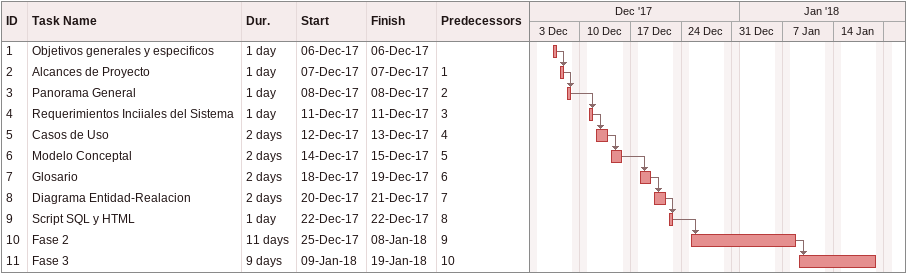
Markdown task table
| ID | Task | Duration | Start | Finish | Predecessors |
|---|---|---|---|---|---|
| 1 | Objetivos generales y especificos | 1d | 2017-12-06 | 2017-12-06 |  |
| 2 | Alcances de Proyecto | 1d | 2017-12-07 | 2017-12-07 | 1 |
| 3 | Panorama General | 1d | 2017-12-08 | 2017-12-08 | 2 |
| 4 | Requerimientos Inciiales del Sistema | 1d | 2017-12-11 | 2017-12-11 | 3 |
| 5 | Casos de Uso | 2d | 2017-12-12 | 2017-12-13 | 4 |
| 6 | Modelo Conceptal | 2d | 2017-12-14 | 2017-12-15 | 5 |
| 7 | Glosario | 2d | 2017-12-18 | 2017-12-19 | 6 |
| 8 | Diagrama Entidad-Realacion | 2d | 2017-12-20 | 2017-12-21 | 7 |
| 9 | Script SQL y HTML | 1d | 2017-12-22 | 2017-12-22 | 8 |
| 10 | Fase 2 | 11d | 2017-12-25 | 2018-01-08 | 9 |
| 11 | Fase 3 | 9d | 2018-01-09 | 2018-01-19 | 10 |
